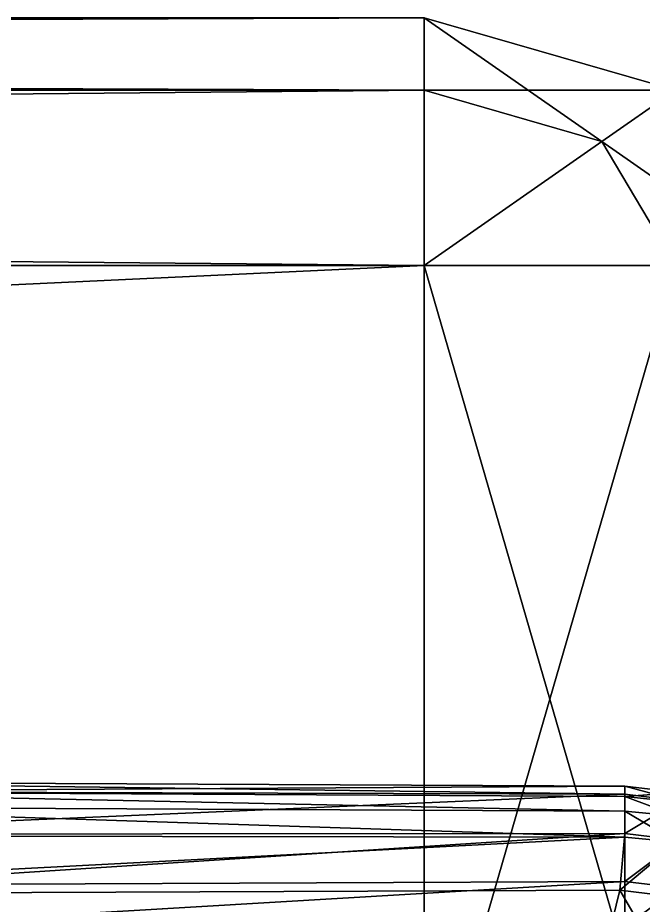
# Model space of a CAD drawing. Header units: centimetres. Extents: x -535 to 535, y -497 to 497.
# Drawn here: x 275.1 to 294.42, y 460.09 to 487.5 of the extents above; entities that cross this region are included whole.
import ezdxf

# ---------------------------------------------------------------- set-up
doc = ezdxf.new("R2010")
doc.units = ezdxf.units.CM
doc.layers.add('Object003', color=7, linetype='Continuous', true_color=0xb89be5)
doc.layers.add('Object01', color=7, linetype='Continuous', true_color=0xb89be5)

msp = doc.modelspace()

# ---------------------------------------------------------------- meshes
at = {"layer": 'Object003', "color": 31, "true_color": 0xe4b899}
mesh = msp.add_polyface(dxfattribs=at)
corners = [(293.852, 463.522, -321.71), (265.273, 463.605, -321.71), (265.273, 463.901, -301.61), (293.852, 463.761, -301.61), (265.273, 463.599, -276.969), (265.273, 459.128, -196.367), (265.273, 458.179, -191.705), (293.852, 458.525, -191.823), (265.273, 456.968, -189.478), (293.852, 457.313, -189.596), (265.273, 463.125, -246.916), (293.852, 462.994, -246.916), (265.273, 462.237, -219.911), (293.852, 462.193, -219.925), (265.273, 451.208, -188.736), (265.273, 446.825, -188.736), (293.852, 447.171, -188.854), (264.228, 449.146, -368.407), (292.652, 449.298, -368.407), (292.652, 444.853, -368.407), (265.142, 460.438, -350.305), (265.273, 462.285, -338.141), (293.852, 462.308, -338.141), (265.273, 460.693, -204.415), (293.852, 460.823, -204.474), (265.273, 454.616, -188.736), (293.852, 454.961, -188.854), (293.852, 451.552, -188.854), (182.399, 464.307, -301.61), (182.399, 464.045, -276.969), (182.399, 457.18, -191.364), (182.399, 455.974, -189.137), (182.399, 463.504, -246.916), (182.399, 462.367, -219.868), (182.399, 445.827, -188.394), (182.399, 463.846, -321.71), (182.399, 460.318, -204.244), (182.399, 458.281, -196.068), (182.399, 453.623, -188.394), (182.399, 450.212, -188.394), (292.652, 452.756, -368.407), (264.228, 452.598, -368.407), (264.228, 454.956, -367.665), (292.652, 455.114, -367.665), (292.652, 456.26, -365.438), (264.228, 456.112, -365.438), (264.359, 457.002, -361.994), (292.802, 457.141, -361.994), (293.252, 458.703, -357.603), (264.75, 458.56, -357.603)]
mesh.append_faces([[corners[k] for k in face] for face in [(0, 1, 2), (3, 2, 4), (5, 6, 7), (6, 8, 9), (4, 10, 11), (10, 12, 13), (14, 15, 16), (17, 18, 19), (20, 21, 22), (21, 1, 0), (13, 12, 23), (24, 23, 5), (8, 25, 26), (25, 14, 27), (28, 2, 1), (29, 4, 2), (30, 6, 5), (31, 8, 6), (32, 10, 4), (33, 12, 10), (34, 15, 14), (35, 1, 21), (36, 23, 12), (37, 5, 23), (38, 25, 8), (39, 14, 25), (40, 41, 42), (42, 43, 40), (41, 40, 18), (18, 17, 41), (44, 45, 46), (46, 47, 44), (45, 44, 43), (43, 42, 45), (48, 49, 20), (49, 48, 47), (47, 46, 49)]], dxfattribs={"vtx2": -1, "color": 31})
mesh = msp.add_polyface(dxfattribs=at)
corners = [(293.852, 463.761, -301.61), (295.518, 463.568, -301.61), (295.536, 463.318, -321.71), (293.852, 463.522, -321.71), (265.273, 463.901, -301.61), (265.273, 463.599, -276.969), (293.852, 463.444, -276.969), (295.498, 463.269, -276.969), (293.852, 458.525, -191.823), (293.852, 457.313, -189.596), (295.526, 457.164, -189.281), (295.526, 458.328, -191.508), (293.852, 459.421, -196.471), (295.517, 459.192, -196.195), (265.273, 459.128, -196.367), (265.273, 458.179, -191.705), (293.852, 462.994, -246.916), (293.852, 462.193, -219.925), (295.473, 462.04, -219.886), (295.479, 462.84, -246.916), (265.273, 463.125, -246.916), (294.333, 457.001, -361.994), (294.881, 458.52, -357.603), (296.913, 457.952, -357.603), (295.387, 460.347, -350.305), (297.58, 459.709, -350.305), (293.852, 462.308, -338.141), (295.549, 462.095, -338.141), (293.702, 460.555, -350.305), (265.142, 460.438, -350.305), (265.273, 462.285, -338.141), (293.852, 460.823, -204.474), (295.493, 460.627, -204.316), (265.273, 460.693, -204.415), (297.471, 461.587, -219.766), (293.252, 458.703, -357.603)]
mesh.append_faces([[corners[k] for k in face] for face in [(0, 1, 2), (2, 3, 0), (4, 0, 3), (5, 6, 0), (1, 0, 6), (6, 7, 1), (8, 9, 10), (10, 11, 8), (12, 8, 11), (11, 13, 12), (8, 12, 14), (9, 8, 15), (16, 17, 18), (18, 19, 16), (6, 16, 19), (19, 7, 6), (16, 6, 5), (17, 16, 20), (21, 22, 23), (22, 24, 25), (26, 3, 2), (2, 27, 26), (28, 26, 27), (27, 24, 28), (26, 28, 29), (3, 26, 30), (31, 32, 18), (18, 17, 31), (33, 31, 17), (14, 12, 31), (32, 31, 12), (12, 13, 32), (34, 18, 32), (29, 28, 35), (22, 35, 28), (28, 24, 22), (35, 22, 21)]], dxfattribs={"vtx2": -1, "color": 31})
at = {"layer": 'Object01', "color": 31, "true_color": 0xe4b899}
mesh = msp.add_polyface(dxfattribs=at)
corners = [(-289.37, 479.848, 163.776), (287.656, 479.848, 163.776), (-289.37, 453.06, 163.776), (287.656, 453.06, 163.776), (-289.37, 485.26, 161.534), (-294.857, 483.674, 161.534), (-297.13, 479.848, 161.534), (-297.13, 453.06, 161.534), (-294.857, 449.233, 161.534), (-289.37, 447.648, 161.534), (287.656, 447.648, 161.534), (293.144, 449.233, 161.534), (295.417, 453.06, 161.534), (295.417, 479.848, 161.534), (293.144, 483.675, 161.534), (287.656, 485.26, 161.534), (-289.37, 487.501, 156.123), (-297.13, 485.26, 156.123), (-300.345, 479.848, 156.123), (-300.345, 453.06, 156.123), (-297.13, 447.648, 156.123), (-289.37, 445.406, 156.123), (287.656, 445.406, 156.123), (295.417, 447.648, 156.123), (298.631, 453.06, 156.123), (298.631, 479.848, 156.123), (295.417, 485.26, 156.123), (287.656, 487.501, 156.123), (-289.37, 487.501, -352.023), (-297.13, 485.26, -352.023), (-300.345, 479.848, -352.023), (-300.345, 453.06, -352.023), (-297.13, 447.648, -352.023), (-289.37, 445.406, -352.023), (287.656, 445.406, -352.023), (295.417, 447.648, -352.023), (298.631, 453.06, -352.023), (298.631, 479.848, -352.023), (295.417, 485.26, -352.023), (287.656, 487.501, -352.023), (-289.37, 485.26, -357.435), (-294.857, 483.674, -357.435), (-297.13, 479.848, -357.435), (-297.13, 453.06, -357.435), (-294.857, 449.233, -357.435), (-289.37, 447.648, -357.435), (287.656, 447.648, -357.435), (293.144, 449.233, -357.435), (295.417, 453.06, -357.435), (295.417, 479.848, -357.435), (293.144, 483.675, -357.435), (287.656, 485.26, -357.435), (287.656, 453.06, -359.677), (-289.37, 453.06, -359.677), (287.656, 479.848, -359.677), (-289.37, 479.848, -359.677)]
mesh.append_faces([[corners[k] for k in face] for face in [(0, 4, 5), (0, 5, 6), (2, 7, 8), (2, 8, 9), (3, 10, 11), (3, 11, 12), (1, 13, 14), (1, 14, 15), (40, 55, 41), (41, 55, 42), (43, 53, 44), (44, 53, 45), (46, 52, 47), (47, 52, 48), (49, 54, 50), (50, 54, 51)]], dxfattribs={"color": 31})
mesh.append_faces([[corners[k] for k in face] for face in [(3, 1, 0), (0, 2, 3), (7, 2, 0), (0, 6, 7), (10, 3, 2), (2, 9, 10), (13, 1, 3), (3, 12, 13), (4, 0, 1), (1, 15, 4), (17, 5, 4), (4, 16, 17), (18, 6, 5), (5, 17, 18), (19, 7, 6), (6, 18, 19), (20, 8, 7), (7, 19, 20), (21, 9, 8), (8, 20, 21), (22, 10, 9), (9, 21, 22), (23, 11, 10), (10, 22, 23), (24, 12, 11), (11, 23, 24), (25, 13, 12), (12, 24, 25), (26, 14, 13), (13, 25, 26), (27, 15, 14), (14, 26, 27), (16, 4, 15), (15, 27, 16), (29, 17, 16), (16, 28, 29), (30, 18, 17), (17, 29, 30), (31, 19, 18), (18, 30, 31), (32, 20, 19), (19, 31, 32), (33, 21, 20), (20, 32, 33), (34, 22, 21), (21, 33, 34), (35, 23, 22), (22, 34, 35), (36, 24, 23), (23, 35, 36), (37, 25, 24), (24, 36, 37), (38, 26, 25), (25, 37, 38), (39, 27, 26), (26, 38, 39), (28, 16, 27), (27, 39, 28), (41, 29, 28), (28, 40, 41), (42, 30, 29), (29, 41, 42), (43, 31, 30), (30, 42, 43), (44, 32, 31), (31, 43, 44), (45, 33, 32), (32, 44, 45), (46, 34, 33), (33, 45, 46), (47, 35, 34), (34, 46, 47), (48, 36, 35), (35, 47, 48), (49, 37, 36), (36, 48, 49), (50, 38, 37), (37, 49, 50), (51, 39, 38), (38, 50, 51), (40, 28, 39), (39, 51, 40), (53, 43, 42), (42, 55, 53), (52, 46, 45), (45, 53, 52), (54, 49, 48), (48, 52, 54), (55, 40, 51), (51, 54, 55), (53, 55, 54), (54, 52, 53)]], dxfattribs={"vtx2": -1, "color": 31})

doc.saveas('drawing.dxf')
